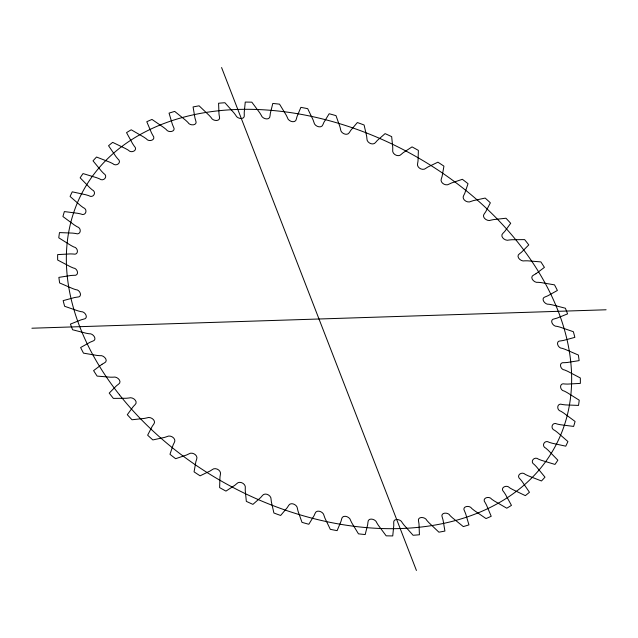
<?xml version="1.0" encoding="UTF-8"?>
<svg xmlns="http://www.w3.org/2000/svg" width="638" height="638" viewBox="0 0 638 638"><rect width="100%" height="100%" fill="white"/><g stroke="black" fill="none" stroke-linecap="round" stroke-linejoin="round"><path stroke-width="0.96" d="M101.984 364.306A75.651 53.305 28.4 0 1 104.146 363.07C109.218 360.98 103.779 354.728 99.871 355.677A75.651 53.305 28.4 0 1 96.832 355.406L83.49 353.141A277.65 195.643 28.4 0 1 80.611 347.535L90.078 342.255A75.651 53.305 28.4 0 1 92.47 341.258C97.957 339.887 93.132 333.044 89.089 333.754A75.651 53.305 28.4 0 1 86.002 333.203L72.62 329.774A277.65 195.643 28.4 0 1 70.427 324.112L80.859 319.925A75.651 53.305 28.4 0 1 83.45 319.191C89.192 318.585 85.229 311.216 81.002 311.655A75.651 53.305 28.4 0 1 77.908 310.842L64.637 306.288A277.65 195.643 28.4 0 1 63.154 300.634L74.431 297.579A75.651 53.305 28.4 0 1 77.19 297.125C83.076 297.292 80.133 289.5 75.699 289.644A75.651 53.305 28.4 0 1 72.636 288.567L59.629 282.953A277.65 195.643 28.4 0 1 58.879 277.378L70.874 275.496A75.651 53.305 28.4 0 1 73.769 275.313C79.662 276.23 77.9 268.183 73.258 267.976A75.651 53.305 28.4 0 1 70.26 266.66L57.667 260.033A277.65 195.643 28.4 0 1 57.651 254.602L70.22 253.916A75.651 53.305 28.4 0 1 73.218 254.012C78.921 255.591 78.554 247.552 73.689 246.906A75.651 53.305 28.4 0 1 70.794 245.359L58.768 237.807A277.65 195.643 28.4 0 1 59.493 232.583L72.493 233.101A75.651 53.305 28.4 0 1 75.547 233.468C81.002 235.685 82.023 227.814 76.999 226.681A75.651 53.305 28.4 0 1 74.239 224.927L62.923 216.537A277.65 195.643 28.4 0 1 64.382 211.577L77.645 213.291A75.651 53.305 28.4 0 1 80.739 213.937C85.795 216.665 88.275 209.224 83.147 207.541A75.651 53.305 28.4 0 1 80.555 205.588L70.076 196.464A277.65 195.643 28.4 0 1 72.246 191.831L85.636 194.726A75.651 53.305 28.4 0 1 88.714 195.635C93.315 198.777 97.199 191.982 92.063 189.709A75.651 53.305 28.4 0 1 89.663 187.588L80.157 177.827A277.65 195.643 28.4 0 1 83.012 173.576L96.354 177.611A75.651 53.305 28.4 0 1 99.4 178.776C103.484 182.205 108.659 176.279 103.635 173.392A75.651 53.305 28.4 0 1 101.458 171.128L93.028 160.848A277.65 195.643 28.4 0 1 96.537 157.028L109.688 162.156A75.651 53.305 28.4 0 1 112.655 163.559C116.22 167.188 122.504 162.267 117.735 158.782A75.651 53.305 28.4 0 1 115.813 156.398L108.548 145.727A277.65 195.643 28.4 0 1 112.671 142.37L125.471 148.542A75.651 53.305 28.4 0 1 128.326 150.169C131.396 153.894 138.574 150.089 134.195 146.046A75.651 53.305 28.4 0 1 132.544 143.574L126.539 132.632A277.65 195.643 28.4 0 1 131.229 129.793L143.526 136.923A75.651 53.305 28.4 0 1 146.238 138.757C148.845 142.529 156.677 139.874 152.817 135.344A75.651 53.305 28.4 0 1 151.461 132.808L146.788 121.722A277.65 195.643 28.4 0 1 151.988 119.434L163.639 127.441A75.651 53.305 28.4 0 1 166.167 129.458C168.376 133.238 176.614 131.707 173.392 126.787A75.651 53.305 28.4 0 1 172.34 124.227L169.054 113.125A277.65 195.643 28.4 0 1 174.7 111.411L185.578 120.207A75.651 53.305 28.4 0 1 187.899 122.384C189.749 126.164 198.155 125.694 195.675 120.494A75.651 53.305 28.4 0 1 194.941 117.926L193.083 106.945A277.65 195.643 28.4 0 1 199.104 105.82L209.073 115.303A75.651 53.305 28.4 0 1 211.162 117.607C212.693 121.395 221.091 121.858 219.4 116.523A75.651 53.305 28.4 0 1 219.001 113.987L218.579 103.244A277.65 195.643 28.4 0 1 224.919 102.734L233.859 112.782A75.651 53.305 28.4 0 1 235.693 115.199C236.945 119.011 245.167 120.279 244.29 114.92A75.651 53.305 28.4 0 1 244.226 112.448L245.255 102.08A277.65 195.643 28.4 0 1 251.835 102.176L259.65 112.679A75.651 53.305 28.4 0 1 261.197 115.175C262.186 119.043 270.137 120.965 270.065 115.717A75.651 53.305 28.4 0 1 270.329 113.333L272.801 103.452A277.65 195.643 28.4 0 1 279.54 104.161L286.127 114.999A75.651 53.305 28.4 0 1 287.379 117.552C288.089 121.491 295.721 123.916 296.407 118.899A75.651 53.305 28.4 0 1 297.005 116.626L300.881 107.359A277.65 195.643 28.4 0 1 307.699 108.675L312.995 119.713A75.651 53.305 28.4 0 1 313.928 122.281C314.327 126.316 321.64 129.123 323.019 124.426A75.651 53.305 28.4 0 1 323.937 122.297L329.176 113.739A277.65 195.643 28.4 0 1 336.003 115.645L339.934 126.763A75.651 53.305 28.4 0 1 340.54 129.315C340.58 133.446 347.598 136.516 349.576 132.226A75.651 53.305 28.4 0 1 350.812 130.272L357.36 122.536A277.65 195.643 28.4 0 1 364.099 125L366.619 136.061A75.651 53.305 28.4 0 1 366.906 138.574C366.523 142.792 373.31 146.078 375.782 142.226A75.651 53.305 28.4 0 1 377.321 140.456L385.081 133.629A277.65 195.643 28.4 0 1 391.668 136.636L392.753 147.506A75.651 53.305 28.4 0 1 392.705 149.954C391.836 154.213 398.455 157.698 401.318 154.292A75.651 53.305 28.4 0 1 403.136 152.737L412.036 146.892A277.65 195.643 28.4 0 1 418.384 150.401L418.026 160.959A75.651 53.305 28.4 0 1 417.635 163.312C416.215 167.555 422.739 171.247 425.889 168.288A75.651 53.305 28.4 0 1 427.97 166.965L437.899 162.18A277.65 195.643 28.4 0 1 443.936 166.151L442.134 176.271A75.651 53.305 28.4 0 1 441.416 178.496C439.399 182.643 445.85 186.583 449.208 184.055A75.651 53.305 28.4 0 1 451.521 182.978L462.367 179.302A277.65 195.643 28.4 0 1 468.029 183.688L464.799 193.25A75.651 53.305 28.4 0 1 463.754 195.324C461.099 199.287 467.495 203.546 471.004 201.409A75.651 53.305 28.4 0 1 473.524 200.579L485.151 198.067A277.65 195.643 28.4 0 1 490.367 202.812L485.749 211.712A75.651 53.305 28.4 0 1 484.401 213.602C481.084 217.247 487.4 221.928 491.013 220.134A75.651 53.305 28.4 0 1 493.716 219.576L505.99 218.244A277.65 195.643 28.4 0 1 510.695 223.3L504.754 231.427A75.651 53.305 28.4 0 1 503.111 233.117C499.155 236.355 505.304 241.499 509.004 240.016A75.651 53.305 28.4 0 1 511.851 239.736L524.635 239.609A277.65 195.643 28.4 0 1 528.782 244.912L521.573 252.169A75.651 53.305 28.4 0 1 519.659 253.645C515.105 256.364 520.983 262.027 524.771 260.83A75.651 53.305 28.4 0 1 527.738 260.83L540.872 261.899A277.65 195.643 28.4 0 1 544.405 267.386L536.016 273.694M101.984 364.306L93.595 370.614A277.65 195.643 28.4 0 0 97.128 376.101L110.262 377.178A75.651 53.305 28.4 0 0 113.229 377.17C117.017 375.973 122.895 381.636 118.341 384.355A75.651 53.305 28.4 0 0 116.427 385.831L109.218 393.088A277.65 195.643 28.4 0 0 113.365 398.391L126.149 398.264A75.651 53.305 28.4 0 0 128.996 397.984C132.688 396.501 138.845 401.645 134.889 404.883A75.651 53.305 28.4 0 0 133.254 406.573L127.305 414.7A277.65 195.643 28.4 0 0 132.01 419.756L144.284 418.424A75.651 53.305 28.4 0 0 146.987 417.866C150.56 416.088 156.844 420.665 153.654 424.326A75.651 53.305 28.4 0 0 152.251 426.288L147.633 435.188A277.65 195.643 28.4 0 0 152.849 439.933L164.476 437.421A75.651 53.305 28.4 0 0 166.996 436.591C170.506 434.454 176.901 438.721 174.246 442.676A75.651 53.305 28.4 0 0 173.201 444.75L169.971 454.312A277.65 195.643 28.4 0 0 175.633 458.698L186.479 455.022A75.651 53.305 28.4 0 0 188.792 453.945C192.118 451.441 198.522 455.293 196.616 459.424A75.651 53.305 28.4 0 0 195.866 461.729L194.064 471.849A277.65 195.643 28.4 0 0 200.101 475.82L210.03 471.035A75.651 53.305 28.4 0 0 212.111 469.712C215.261 466.753 221.785 470.445 220.365 474.688A75.651 53.305 28.4 0 0 219.974 477.041L219.616 487.599A277.65 195.643 28.4 0 0 225.964 491.108L234.864 485.263A75.651 53.305 28.4 0 0 236.682 483.708C239.545 480.302 246.164 483.787 245.295 488.046A75.651 53.305 28.4 0 0 245.247 490.494L246.332 501.364A277.65 195.643 28.4 0 0 252.919 504.371L260.679 497.544A75.651 53.305 28.4 0 0 262.218 495.774C264.69 491.922 271.477 495.208 271.094 499.426A75.651 53.305 28.4 0 0 271.381 501.939L273.901 513A277.65 195.643 28.4 0 0 280.64 515.464L287.188 507.728A75.651 53.305 28.4 0 0 288.424 505.775C290.402 501.476 297.42 504.554 297.46 508.685A75.651 53.305 28.4 0 0 298.066 511.237L301.997 522.355A277.65 195.643 28.4 0 0 308.824 524.261L314.063 515.703A75.651 53.305 28.4 0 0 314.981 513.574C316.368 508.893 323.673 511.692 324.072 515.719A75.651 53.305 28.4 0 0 325.005 518.287L330.301 529.325A277.65 195.643 28.4 0 0 337.119 530.641L340.995 521.374A75.651 53.305 28.4 0 0 341.593 519.101C342.295 514.092 349.919 516.517 350.621 520.448A75.651 53.305 28.4 0 0 351.873 523L358.46 533.839A277.65 195.643 28.4 0 0 365.199 534.548L367.671 524.667A75.651 53.305 28.4 0 0 367.935 522.283C367.879 517.043 375.822 518.965 376.803 522.817A75.651 53.305 28.4 0 0 378.358 525.321L386.165 535.824A277.65 195.643 28.4 0 0 392.745 535.92L393.774 525.553A75.651 53.305 28.4 0 0 393.71 523.08C392.841 517.721 401.055 518.989 402.307 522.801A75.651 53.305 28.4 0 0 404.141 525.218L413.081 535.266A277.65 195.643 28.4 0 0 419.421 534.756L418.999 524.013A75.651 53.305 28.4 0 0 418.6 521.477C416.917 516.134 425.307 516.605 426.838 520.393A75.651 53.305 28.4 0 0 428.927 522.697L438.896 532.18A277.65 195.643 28.4 0 0 444.917 531.055L443.059 520.074A75.651 53.305 28.4 0 0 442.325 517.506C439.853 512.306 448.259 511.835 450.101 515.616A75.651 53.305 28.4 0 0 452.422 517.793L463.3 526.589A277.65 195.643 28.4 0 0 468.946 524.875L465.66 513.773A75.651 53.305 28.4 0 0 464.608 511.213C461.394 506.277 469.624 504.754 471.833 508.542A75.651 53.305 28.4 0 0 474.361 510.56L486.012 518.566A277.65 195.643 28.4 0 0 491.212 516.278L486.539 505.192A75.651 53.305 28.4 0 0 485.183 502.656C481.323 498.111 489.155 495.463 491.762 499.243A75.651 53.305 28.4 0 0 494.474 501.077L506.771 508.207A277.65 195.643 28.4 0 0 511.461 505.368L505.455 494.426A75.651 53.305 28.4 0 0 503.805 491.954C499.418 487.895 506.604 484.098 509.674 487.831A75.651 53.305 28.4 0 0 512.529 489.458L525.329 495.63A277.65 195.643 28.4 0 0 529.452 492.273L522.187 481.602A75.651 53.305 28.4 0 0 520.265 479.218C515.488 475.725 521.78 470.812 525.345 474.441A75.651 53.305 28.4 0 0 528.312 475.844L541.463 480.972A277.65 195.643 28.4 0 0 544.972 477.152L536.542 466.872A75.651 53.305 28.4 0 0 534.365 464.608C529.333 461.721 534.508 455.787 538.6 459.224A75.651 53.305 28.4 0 0 541.646 460.389L554.988 464.424A277.65 195.643 28.4 0 0 557.843 460.173L548.337 450.412A75.651 53.305 28.4 0 0 545.937 448.291C540.793 446.018 544.677 439.223 549.286 442.365A75.651 53.305 28.4 0 0 552.364 443.274L565.754 446.169A277.65 195.643 28.4 0 0 567.924 441.536L557.445 432.412A75.651 53.305 28.4 0 0 554.853 430.459C549.717 428.776 552.189 421.319 557.261 424.063A75.651 53.305 28.4 0 0 560.355 424.709L573.618 426.423A277.65 195.643 28.4 0 0 575.077 421.463L563.761 413.073A75.651 53.305 28.4 0 0 561.001 411.319C555.969 410.194 556.982 402.307 562.453 404.524A75.651 53.305 28.4 0 0 565.507 404.899L578.506 405.417A277.65 195.643 28.4 0 0 579.232 400.193L567.206 392.641A75.651 53.305 28.4 0 0 564.311 391.094C559.438 390.464 559.048 382.377 564.782 383.988A75.651 53.305 28.4 0 0 567.78 384.084L580.349 383.398A277.65 195.643 28.4 0 0 580.333 377.967L567.74 371.34A75.651 53.305 28.4 0 0 564.742 370.024C560.1 369.817 558.338 361.778 564.231 362.687A75.651 53.305 28.4 0 0 567.126 362.504L579.121 360.622A277.65 195.643 28.4 0 0 578.371 355.047L565.364 349.433A75.651 53.305 28.4 0 0 562.301 348.356C557.875 348.507 554.9 340.708 560.81 340.875A75.651 53.305 28.4 0 0 563.569 340.413L574.846 337.366A277.65 195.643 28.4 0 0 573.363 331.712L560.092 327.158A75.651 53.305 28.4 0 0 556.998 326.345C552.779 326.808 548.784 319.399 554.55 318.809A75.651 53.305 28.4 0 0 557.141 318.075L567.573 313.888A277.65 195.643 28.4 0 0 565.38 308.226L551.998 304.797A75.651 53.305 28.4 0 0 548.911 304.246C544.86 304.972 540.051 298.082 545.53 296.742A75.651 53.305 28.4 0 0 547.922 295.745L557.389 290.465A277.65 195.643 28.4 0 0 554.51 284.859L541.168 282.594A75.651 53.305 28.4 0 0 538.129 282.323C534.221 283.304 528.782 276.98 533.854 274.93A75.651 53.305 28.4 0 0 536.016 273.694M31.9 328.219L606.1 309.781M221.577 67.532L416.423 570.468M119.458 394.794A268.399 189.119 28.4 0 0 552.979 450.42A268.399 189.119 28.4 0 0 284.564 111.778A268.399 189.119 28.4 0 0 119.458 394.794"/></g></svg>
